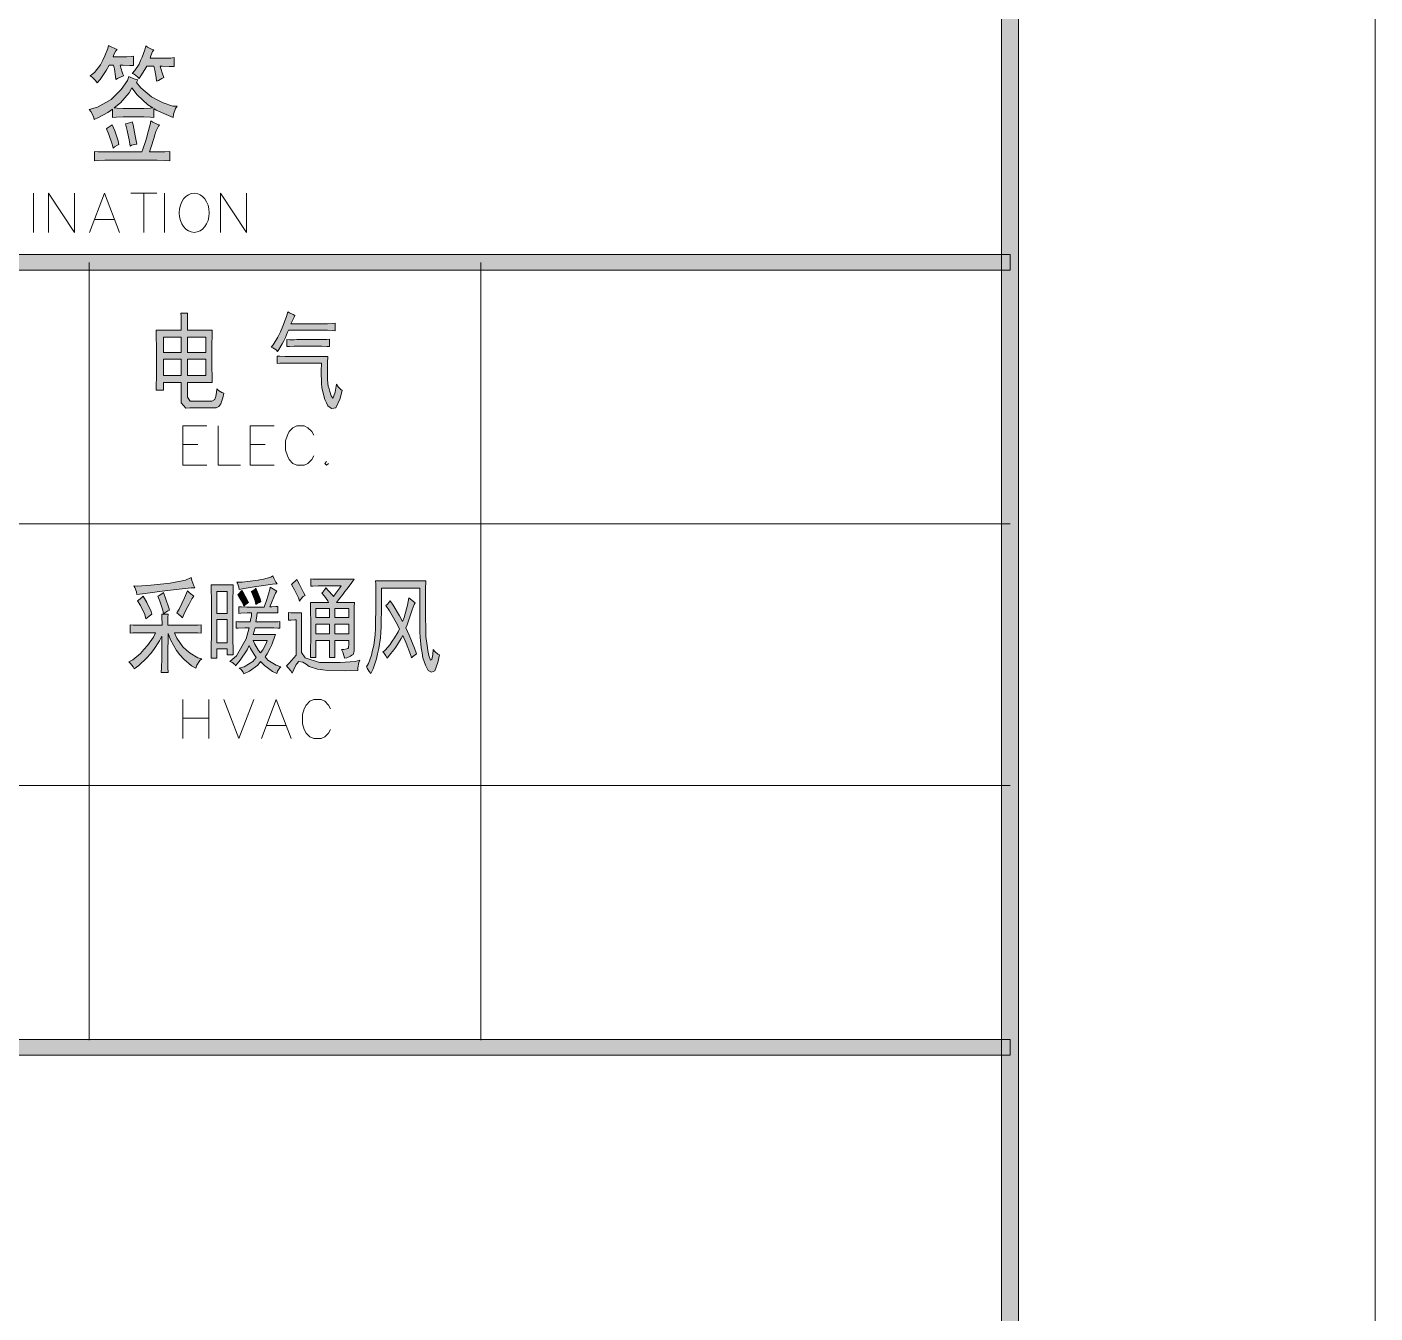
# Model space of a CAD drawing. Header units: millimetres. Extents: x 568 to 57335, y 85 to 28579.
# Drawn here: x 57279.8 to 57335.2, y 28354 to 28406.9 of the extents above; entities that cross this region are included whole.
import ezdxf

# ---------------------------------------------------------------- set-up
doc = ezdxf.new("R2010")
doc.units = ezdxf.units.MM

msp = doc.modelspace()

# ---------------------------------------------------------------- hatches: boundary and pattern name
h = msp.add_hatch(color=0)
h.dxf.hatch_style = 2
h.paths.add_polyline_path([(57320.572, 27702.649), (57319.873, 27703.348), (57319.873, 28563.463), (57320.572, 28564.162)])
h = msp.add_hatch(color=0)
h.dxf.hatch_style = 2
h.paths.add_polyline_path([(57284.203, 28405.298), (57284.051, 28405.305), (57283.778, 28405.32), (57283.656, 28405.32), (57283.686, 28405.207), (57283.755, 28404.986), (57283.793, 28404.872), (57283.702, 28404.842), (57283.55, 28404.773), (57283.489, 28404.728), (57283.474, 28404.849), (57283.421, 28405.146), (57283.383, 28405.32), (57283.215, 28405.32), (57283.086, 28405.093), (57282.836, 28404.728), (57282.714, 28404.591), (57282.653, 28404.682), (57282.509, 28404.819), (57282.425, 28404.872), (57282.6, 28405.017), (57282.858, 28405.336), (57282.949, 28405.518), (57283.033, 28405.7), (57283.155, 28406.004), (57283.185, 28406.126), (57283.261, 28406.088), (57283.436, 28406.004), (57283.535, 28405.966), (57283.481, 28405.905), (57283.398, 28405.754), (57283.367, 28405.662), (57283.838, 28405.662), (57283.93, 28405.662), (57284.112, 28405.67), (57284.203, 28405.685)])
h = msp.add_hatch(color=0)
h.dxf.hatch_style = 2
h.paths.add_polyline_path([(57285.449, 28404.811), (57285.373, 28404.773), (57285.229, 28404.69), (57285.16, 28404.652), (57285.145, 28404.804), (57285.084, 28405.115), (57285.039, 28405.275), (57284.75, 28405.275), (57284.667, 28405.138), (57284.515, 28404.88), (57284.446, 28404.773), (57284.378, 28404.842), (57284.233, 28404.941), (57284.157, 28404.971), (57284.264, 28405.093), (57284.439, 28405.358), (57284.499, 28405.503), (57284.568, 28405.64), (57284.674, 28405.943), (57284.72, 28406.111), (57284.788, 28406.057), (57284.948, 28405.974), (57285.039, 28405.943), (57284.993, 28405.875), (57284.917, 28405.7), (57284.887, 28405.602), (57285.449, 28405.602), (57285.525, 28405.602), (57285.738, 28405.609), (57285.875, 28405.624), (57285.875, 28405.26), (57285.669, 28405.267), (57285.381, 28405.275), (57285.297, 28405.275), (57285.328, 28405.184), (57285.403, 28404.956)])
h = msp.add_hatch(color=0)
h.paths.add_polyline_path([(57285.844, 28403.17), (57285.548, 28403.284), (57285.145, 28403.467), (57285.039, 28403.535), (57285.039, 28403.17), (57284.902, 28403.178), (57284.636, 28403.193), (57284.507, 28403.193), (57283.914, 28403.193), (57283.778, 28403.193), (57283.497, 28403.178), (57283.352, 28403.17), (57283.352, 28403.512), (57283.147, 28403.376), (57282.767, 28403.163), (57282.592, 28403.087), (57282.562, 28403.208), (57282.456, 28403.414), (57282.38, 28403.497), (57282.729, 28403.596), (57283.284, 28403.907), (57283.497, 28404.112), (57283.702, 28404.318), (57283.968, 28404.69), (57284.021, 28404.849), (57284.097, 28404.811), (57284.279, 28404.743), (57284.385, 28404.713), (57284.325, 28404.606), (57284.515, 28404.378), (57284.948, 28404.014), (57285.183, 28403.892), (57285.426, 28403.763), (57285.829, 28403.634), (57285.996, 28403.634), (57285.928, 28403.535), (57285.852, 28403.3)])
h.paths.add_polyline_path([(57283.413, 28403.558), (57283.535, 28403.543), (57283.785, 28403.535), (57283.914, 28403.535), (57284.507, 28403.535), (57284.636, 28403.535), (57284.887, 28403.543), (57285.008, 28403.558), (57284.796, 28403.679), (57284.363, 28404.09), (57284.142, 28404.386), (57284.036, 28404.181), (57283.671, 28403.771)])
h = msp.add_hatch(color=0)
h.dxf.hatch_style = 2
h.paths.add_polyline_path([(57283.155, 28401.408), (57283.025, 28401.408), (57282.752, 28401.393), (57282.608, 28401.385), (57282.608, 28401.772), (57282.76, 28401.757), (57283.025, 28401.75), (57283.139, 28401.75), (57284.553, 28401.75), (57284.598, 28401.871), (57284.697, 28402.175), (57284.75, 28402.357), (57284.803, 28402.54), (57284.887, 28402.874), (57284.917, 28403.026), (57285.001, 28402.973), (57285.183, 28402.897), (57285.282, 28402.866), (57285.229, 28402.806), (57285.13, 28402.593), (57285.084, 28402.449), (57285.039, 28402.304), (57284.932, 28401.955), (57284.872, 28401.75), (57285.077, 28401.75), (57285.495, 28401.757), (57285.707, 28401.772), (57285.707, 28401.385), (57285.495, 28401.393), (57285.176, 28401.408), (57285.069, 28401.408)])
h = msp.add_hatch(color=0)
h.dxf.hatch_style = 2
h.paths.add_polyline_path([(57283.337, 28402.866), (57283.436, 28402.623), (57283.572, 28402.213), (57283.61, 28402.054), (57283.55, 28402.031), (57283.428, 28401.962), (57283.367, 28401.909), (57283.337, 28402.076), (57283.2, 28402.471), (57283.094, 28402.699), (57283.132, 28402.73), (57283.253, 28402.813)])
h = msp.add_hatch(color=0)
h.dxf.hatch_style = 2
h.paths.add_polyline_path([(57284.066, 28401.993), (57284.044, 28402.175), (57283.952, 28402.631), (57283.884, 28402.904), (57283.945, 28402.912), (57284.082, 28402.958), (57284.157, 28402.988), (57284.188, 28402.866), (57284.279, 28402.411), (57284.34, 28402.076), (57284.264, 28402.061), (57284.127, 28402.023)])
h = msp.add_hatch(color=0)
h.dxf.hatch_style = 2
h.paths.add_polyline_path([(57244.954, 28396.895), (57244.954, 28397.541), (57320.223, 28397.541), (57320.223, 28396.895)])
h = msp.add_hatch(color=0)
h.paths.add_polyline_path([(57287.926, 28391.842), (57287.88, 28391.645), (57287.797, 28391.394), (57287.759, 28391.341), (57287.721, 28391.288), (57287.599, 28391.235), (57287.508, 28391.235), (57286.52, 28391.235), (57286.353, 28391.219), (57286.171, 28391.447), (57286.163, 28391.691), (57286.163, 28392.276), (57285.434, 28392.276), (57285.434, 28391.956), (57285.138, 28391.956), (57285.145, 28392.04), (57285.153, 28392.625), (57285.153, 28393.126), (57285.153, 28393.62), (57285.145, 28394.274), (57285.138, 28394.426), (57286.163, 28394.426), (57286.163, 28394.654), (57286.163, 28395.003), (57286.156, 28395.132), (57286.429, 28395.132), (57286.429, 28395.026), (57286.422, 28394.669), (57286.422, 28394.426), (57287.447, 28394.426), (57287.44, 28394.296), (57287.432, 28393.772), (57287.432, 28393.377), (57287.432, 28392.99), (57287.44, 28392.443), (57287.447, 28392.276), (57286.422, 28392.276), (57286.422, 28391.82), (57286.422, 28391.668), (57286.543, 28391.516), (57286.657, 28391.516), (57287.333, 28391.516), (57287.432, 28391.516), (57287.554, 28391.577), (57287.569, 28391.637), (57287.592, 28391.698), (57287.622, 28391.88), (57287.637, 28392.01), (57287.698, 28391.949), (57287.842, 28391.865)])
h.paths.add_polyline_path([(57287.181, 28392.564), (57287.181, 28393.24), (57286.422, 28393.24), (57286.422, 28392.564)])
h.paths.add_polyline_path([(57286.163, 28392.564), (57286.163, 28393.24), (57285.434, 28393.24), (57285.434, 28392.564)])
h.paths.add_polyline_path([(57287.181, 28393.514), (57287.181, 28394.137), (57286.422, 28394.137), (57286.422, 28393.514)])
h.paths.add_polyline_path([(57286.163, 28393.514), (57286.163, 28394.137), (57285.434, 28394.137), (57285.434, 28393.514)])
h = msp.add_hatch(color=0)
h.dxf.hatch_style = 2
h.paths.add_polyline_path([(57290.843, 28395.033), (57290.805, 28394.957), (57290.722, 28394.79), (57290.676, 28394.692), (57292.067, 28394.692), (57292.18, 28394.692), (57292.401, 28394.699), (57292.5, 28394.714), (57292.5, 28394.403), (57292.401, 28394.418), (57292.18, 28394.426), (57292.067, 28394.426), (57290.577, 28394.426), (57290.539, 28394.342), (57290.448, 28394.122), (57290.38, 28393.993), (57290.311, 28393.863), (57290.182, 28393.636), (57290.122, 28393.544), (57290.068, 28393.613), (57289.939, 28393.704), (57289.863, 28393.734), (57289.947, 28393.825), (57290.137, 28394.137), (57290.243, 28394.365), (57290.349, 28394.585), (57290.501, 28394.995), (57290.547, 28395.185), (57290.615, 28395.14), (57290.767, 28395.064)])
h = msp.add_hatch(color=0)
h.dxf.hatch_style = 2
h.paths.add_polyline_path([(57291.854, 28394.038), (57291.953, 28394.038), (57292.158, 28394.046), (57292.256, 28394.053), (57292.256, 28393.749), (57292.158, 28393.757), (57291.953, 28393.765), (57291.854, 28393.765), (57290.919, 28393.765), (57290.813, 28393.765), (57290.615, 28393.757), (57290.509, 28393.749), (57290.509, 28394.038), (57290.615, 28394.023), (57290.813, 28394.023), (57290.919, 28394.038)])
h = msp.add_hatch(color=0)
h.dxf.hatch_style = 2
h.paths.add_polyline_path([(57292.788, 28391.956), (57292.705, 28391.615), (57292.522, 28391.242), (57292.439, 28391.219), (57292.348, 28391.204), (57292.196, 28391.318), (57292.135, 28391.447), (57292.067, 28391.584), (57291.983, 28391.896), (57291.953, 28392.07), (57291.93, 28392.238), (57291.915, 28392.747), (57291.93, 28393.073), (57290.539, 28393.073), (57290.433, 28393.073), (57290.22, 28393.066), (57290.106, 28393.058), (57290.106, 28393.362), (57290.22, 28393.354), (57290.433, 28393.339), (57290.539, 28393.339), (57292.196, 28393.339), (57292.18, 28393.081), (57292.173, 28392.678), (57292.18, 28392.534), (57292.18, 28392.39), (57292.211, 28392.131), (57292.241, 28392.017), (57292.272, 28391.903), (57292.332, 28391.729), (57292.37, 28391.668), (57292.401, 28391.615), (57292.492, 28391.88), (57292.553, 28392.207), (57292.621, 28392.101), (57292.743, 28391.972)])
h = msp.add_hatch(color=0)
h.dxf.hatch_style = 2
h.paths.add_polyline_path([(57286.733, 28383.835), (57286.581, 28383.835), (57286.08, 28383.789), (57285.73, 28383.744), (57285.381, 28383.698), (57284.682, 28383.607), (57284.34, 28383.569), (57284.325, 28383.675), (57284.264, 28383.85), (57284.226, 28383.918), (57284.37, 28383.911), (57284.917, 28383.949), (57285.32, 28383.987), (57285.715, 28384.032), (57286.346, 28384.161), (57286.574, 28384.26), (57286.604, 28384.139), (57286.687, 28383.926)])
h = msp.add_hatch(color=0)
h.paths.add_polyline_path([(57288.306, 28383.956), (57288.298, 28383.759), (57288.291, 28383.379), (57288.291, 28383.197), (57288.291, 28381.928), (57288.291, 28381.715), (57288.298, 28381.297), (57288.306, 28381.084), (57288.063, 28381.084), (57288.063, 28381.335), (57287.637, 28381.335), (57287.637, 28380.948), (57287.394, 28380.948), (57287.394, 28381.153), (57287.402, 28381.563), (57287.409, 28381.776), (57287.409, 28383.197), (57287.409, 28383.379), (57287.402, 28383.759), (57287.394, 28383.956)])
h.paths.add_polyline_path([(57288.063, 28381.586), (57288.063, 28382.536), (57287.637, 28382.536), (57287.637, 28381.586)])
h.paths.add_polyline_path([(57288.063, 28382.786), (57288.063, 28383.683), (57287.637, 28383.683), (57287.637, 28382.786)])
h = msp.add_hatch(color=0)
h.dxf.hatch_style = 2
h.paths.add_polyline_path([(57288.458, 28384.07), (57288.67, 28384.078), (57289.111, 28384.123), (57289.324, 28384.161), (57289.544, 28384.199), (57289.848, 28384.283), (57289.939, 28384.329), (57289.97, 28384.23), (57290.053, 28384.07), (57290.106, 28384.002), (57289.924, 28383.987), (57289.552, 28383.941), (57289.354, 28383.911), (57289.164, 28383.88), (57288.762, 28383.812), (57288.556, 28383.766), (57288.541, 28383.873), (57288.488, 28384.025)])
h = msp.add_hatch(color=0)
h.dxf.hatch_style = 2
h.paths.add_polyline_path([(57290.919, 28384.177), (57291.026, 28383.971), (57291.193, 28383.652), (57291.261, 28383.531), (57291.185, 28383.478), (57291.071, 28383.364), (57291.033, 28383.295), (57290.988, 28383.424), (57290.821, 28383.759), (57290.699, 28383.971), (57290.752, 28384.025), (57290.859, 28384.123)])
h = msp.add_hatch(color=0)
h.paths.add_polyline_path([(57293.275, 28384.192), (57293.183, 28384.055), (57292.993, 28383.804), (57292.895, 28383.683), (57292.803, 28383.569), (57292.629, 28383.348), (57292.553, 28383.242), (57293.282, 28383.242), (57293.275, 28383.06), (57293.275, 28382.695), (57293.275, 28382.52), (57293.275, 28381.35), (57293.275, 28381.244), (57293.237, 28381.1), (57293.183, 28381.069), (57293.13, 28381.031), (57292.978, 28380.97), (57292.879, 28380.948), (57292.864, 28381.024), (57292.803, 28381.198), (57292.75, 28381.305), (57292.849, 28381.312), (57292.971, 28381.335), (57293.009, 28381.35), (57293.039, 28381.373), (57293.062, 28381.533), (57293.054, 28381.677), (57292.484, 28381.677), (57292.484, 28380.978), (57292.256, 28380.978), (57292.256, 28381.677), (57291.702, 28381.677), (57291.702, 28380.978), (57291.474, 28380.978), (57291.482, 28381.259), (57291.489, 28381.814), (57291.489, 28382.095), (57291.489, 28382.376), (57291.482, 28382.946), (57291.474, 28383.242), (57292.218, 28383.242), (57292.188, 28383.31), (57292.051, 28383.5), (57291.945, 28383.614), (57291.983, 28383.668), (57292.067, 28383.774), (57292.104, 28383.835), (57292.218, 28383.721), (57292.378, 28383.538), (57292.424, 28383.478), (57292.522, 28383.622), (57292.682, 28383.842), (57292.743, 28383.918), (57291.93, 28383.918), (57291.801, 28383.918), (57291.58, 28383.911), (57291.489, 28383.903), (57291.489, 28384.207), (57291.58, 28384.199), (57291.793, 28384.192), (57291.907, 28384.192)])
h.paths.add_polyline_path([(57293.054, 28381.943), (57293.054, 28382.353), (57292.484, 28382.353), (57292.484, 28381.943)])
h.paths.add_polyline_path([(57292.256, 28381.943), (57292.256, 28382.353), (57291.702, 28382.353), (57291.702, 28381.943)])
h.paths.add_polyline_path([(57293.054, 28382.619), (57293.054, 28382.991), (57292.484, 28382.991), (57292.484, 28382.619)])
h.paths.add_polyline_path([(57292.256, 28382.619), (57292.256, 28382.991), (57291.702, 28382.991), (57291.702, 28382.619)])
h = msp.add_hatch(color=0)
h.dxf.hatch_style = 2
h.paths.add_polyline_path([(57296.222, 28384.123), (57296.207, 28383.782), (57296.2, 28383.174), (57296.207, 28382.9), (57296.207, 28382.627), (57296.215, 28382.178), (57296.215, 28382.011), (57296.222, 28381.844), (57296.268, 28381.464), (57296.306, 28381.259), (57296.344, 28381.054), (57296.412, 28380.864), (57296.435, 28380.879), (57296.465, 28380.894), (57296.511, 28381.107), (57296.526, 28381.305), (57296.587, 28381.229), (57296.709, 28381.115), (57296.777, 28381.084), (57296.716, 28380.773), (57296.587, 28380.431), (57296.519, 28380.401), (57296.458, 28380.37), (57296.321, 28380.446), (57296.26, 28380.553), (57296.2, 28380.659), (57296.101, 28380.963), (57296.063, 28381.168), (57296.032, 28381.373), (57295.987, 28381.806), (57295.979, 28382.034), (57295.979, 28382.27), (57295.972, 28383.159), (57295.972, 28383.82), (57294.399, 28383.82), (57294.399, 28383.136), (57294.384, 28382.232), (57294.369, 28382.011), (57294.353, 28381.791), (57294.285, 28381.35), (57294.239, 28381.13), (57294.194, 28380.917), (57294.049, 28380.507), (57293.958, 28380.325), (57293.898, 28380.408), (57293.814, 28380.545), (57293.776, 28380.591), (57293.86, 28380.735), (57293.989, 28381.077), (57294.034, 28381.274), (57294.08, 28381.472), (57294.133, 28381.92), (57294.148, 28382.171), (57294.156, 28382.422), (57294.171, 28382.969), (57294.171, 28383.265), (57294.171, 28383.554), (57294.163, 28383.987), (57294.156, 28384.123)])
h = msp.add_hatch(color=0)
h.dxf.hatch_style = 2
h.paths.add_polyline_path([(57284.606, 28383.5), (57284.75, 28383.242), (57284.932, 28382.87), (57284.963, 28382.756), (57284.91, 28382.718), (57284.788, 28382.627), (57284.72, 28382.566), (57284.674, 28382.741), (57284.499, 28383.113), (57284.378, 28383.31), (57284.431, 28383.348), (57284.545, 28383.44)])
h = msp.add_hatch(color=0)
h.dxf.hatch_style = 2
h.paths.add_polyline_path([(57285.434, 28383.652), (57285.54, 28383.379), (57285.662, 28383.014), (57285.685, 28382.923), (57285.616, 28382.893), (57285.495, 28382.817), (57285.441, 28382.771), (57285.411, 28382.923), (57285.29, 28383.288), (57285.206, 28383.5), (57285.259, 28383.523), (57285.373, 28383.599)])
h = msp.add_hatch(color=0)
h.dxf.hatch_style = 2
h.paths.add_polyline_path([(57286.687, 28383.5), (57286.611, 28383.386), (57286.498, 28383.174), (57286.444, 28383.075), (57286.391, 28382.976), (57286.277, 28382.741), (57286.216, 28382.604), (57286.171, 28382.657), (57286.057, 28382.756), (57285.989, 28382.809), (57286.08, 28382.969), (57286.308, 28383.424), (57286.429, 28383.721), (57286.498, 28383.652), (57286.627, 28383.538)])
h = msp.add_hatch(color=0)
h.paths.add_polyline_path([(57288.549, 28380.545), (57288.754, 28380.598), (57289.111, 28380.819), (57289.255, 28380.978), (57289.164, 28381.107), (57289.02, 28381.35), (57288.967, 28381.472), (57288.883, 28381.297), (57288.594, 28380.872), (57288.397, 28380.629), (57288.367, 28380.689), (57288.253, 28380.781), (57288.169, 28380.811), (57288.442, 28381.046), (57288.838, 28381.738), (57288.967, 28382.194), (57288.777, 28382.194), (57288.503, 28382.186), (57288.42, 28382.178), (57288.42, 28382.452), (57288.496, 28382.444), (57288.784, 28382.437), (57289.005, 28382.437), (57289.02, 28382.505), (57289.05, 28382.687), (57289.05, 28382.809), (57288.883, 28382.809), (57288.625, 28382.794), (57288.534, 28382.786), (57288.534, 28383.06), (57288.648, 28383.052), (57288.868, 28383.045), (57288.974, 28383.045), (57289.575, 28383.045), (57289.688, 28383.364), (57289.81, 28383.774), (57289.825, 28383.873), (57289.886, 28383.827), (57290.023, 28383.744), (57290.091, 28383.698), (57290.038, 28383.614), (57289.901, 28383.295), (57289.81, 28383.06), (57289.894, 28383.06), (57290.061, 28383.067), (57290.144, 28383.075), (57290.144, 28382.809), (57289.293, 28382.809), (57289.278, 28382.687), (57289.255, 28382.505), (57289.24, 28382.437), (57289.863, 28382.437), (57289.962, 28382.437), (57290.137, 28382.444), (57290.22, 28382.452), (57290.22, 28382.178), (57290.144, 28382.186), (57289.97, 28382.194), (57289.878, 28382.194), (57289.202, 28382.194), (57289.126, 28381.928), (57290.038, 28381.928), (57290.008, 28381.806), (57289.924, 28381.578), (57289.878, 28381.472), (57289.825, 28381.358), (57289.696, 28381.122), (57289.613, 28381.001), (57289.734, 28380.872), (57290.068, 28380.667), (57290.266, 28380.591), (57290.22, 28380.553), (57290.129, 28380.416), (57290.091, 28380.325), (57289.924, 28380.401), (57289.597, 28380.644), (57289.43, 28380.811), (57289.316, 28380.667), (57288.974, 28380.416), (57288.746, 28380.309), (57288.716, 28380.37), (57288.617, 28380.492)])
h.paths.add_polyline_path([(57289.43, 28381.168), (57289.521, 28381.297), (57289.658, 28381.548), (57289.696, 28381.677), (57289.126, 28381.677), (57289.195, 28381.525), (57289.347, 28381.267)])
h = msp.add_hatch(color=0)
h.dxf.hatch_style = 2
h.paths.add_polyline_path([(57288.663, 28383.736), (57288.731, 28383.622), (57288.868, 28383.379), (57288.936, 28383.242), (57288.891, 28383.212), (57288.792, 28383.136), (57288.746, 28383.09), (57288.686, 28383.235), (57288.556, 28383.462), (57288.496, 28383.546), (57288.549, 28383.607), (57288.632, 28383.698)])
h = msp.add_hatch(color=0)
h.dxf.hatch_style = 2
h.paths.add_polyline_path([(57289.24, 28383.159), (57289.202, 28383.31), (57289.096, 28383.576), (57289.043, 28383.683), (57289.088, 28383.706), (57289.187, 28383.774), (57289.233, 28383.82), (57289.301, 28383.668), (57289.407, 28383.394), (57289.445, 28383.28), (57289.392, 28383.242), (57289.293, 28383.189)])
h = msp.add_hatch(color=0)
h.dxf.hatch_style = 2
h.paths.add_polyline_path([(57295.782, 28383.227), (57295.744, 28383.159), (57295.653, 28382.931), (57295.599, 28382.771), (57295.554, 28382.612), (57295.447, 28382.323), (57295.402, 28382.194), (57295.539, 28381.89), (57295.759, 28381.358), (57295.842, 28381.13), (57295.782, 28381.092), (57295.675, 28381.008), (57295.63, 28380.963), (57295.584, 28381.107), (57295.409, 28381.563), (57295.273, 28381.875), (57295.204, 28381.753), (57295.06, 28381.51), (57294.984, 28381.404), (57294.908, 28381.297), (57294.726, 28381.069), (57294.627, 28380.948), (57294.574, 28381.039), (57294.49, 28381.168), (57294.452, 28381.198), (57294.551, 28381.282), (57294.748, 28381.51), (57294.84, 28381.647), (57294.938, 28381.791), (57295.083, 28382.034), (57295.136, 28382.148), (57295.007, 28382.414), (57294.726, 28382.9), (57294.574, 28383.113), (57294.634, 28383.159), (57294.726, 28383.265), (57294.756, 28383.31), (57294.878, 28383.121), (57295.136, 28382.687), (57295.257, 28382.452), (57295.333, 28382.627), (57295.463, 28383.121), (57295.523, 28383.432)])
h = msp.add_hatch(color=0)
h.dxf.hatch_style = 2
h.paths.add_polyline_path([(57291.117, 28382.809), (57291.109, 28382.634), (57291.109, 28382.33), (57291.109, 28382.194), (57291.109, 28381.183), (57291.261, 28380.97), (57291.846, 28380.765), (57292.272, 28380.765), (57292.697, 28380.765), (57293.313, 28380.811), (57293.51, 28380.864), (57293.472, 28380.765), (57293.426, 28380.553), (57293.426, 28380.439), (57292.917, 28380.431), (57292.196, 28380.446), (57291.983, 28380.477), (57291.77, 28380.499), (57291.428, 28380.613), (57291.299, 28380.705), (57291.162, 28380.788), (57290.988, 28380.819), (57290.942, 28380.75), (57290.896, 28380.689), (57290.79, 28380.484), (57290.729, 28380.34), (57290.669, 28380.423), (57290.555, 28380.568), (57290.501, 28380.629), (57290.6, 28380.743), (57290.798, 28380.963), (57290.889, 28381.069), (57290.889, 28382.52), (57290.843, 28382.52), (57290.684, 28382.513), (57290.577, 28382.505), (57290.577, 28382.824), (57290.676, 28382.817), (57290.95, 28382.809)])
h = msp.add_hatch(color=0)
h.dxf.hatch_style = 2
h.paths.add_polyline_path([(57285.381, 28382.3), (57285.381, 28382.376), (57285.373, 28382.604), (57285.366, 28382.756), (57285.631, 28382.756), (57285.624, 28382.619), (57285.624, 28382.391), (57285.624, 28382.3), (57286.536, 28382.3), (57286.627, 28382.3), (57286.855, 28382.308), (57286.991, 28382.315), (57286.991, 28381.981), (57286.855, 28381.989), (57286.634, 28381.996), (57286.543, 28381.996), (57285.89, 28381.996), (57285.989, 28381.768), (57286.239, 28381.411), (57286.384, 28381.282), (57286.536, 28381.16), (57286.847, 28380.97), (57287.014, 28380.917), (57286.931, 28380.849), (57286.809, 28380.659), (57286.771, 28380.545), (57286.596, 28380.636), (57286.27, 28380.902), (57286.118, 28381.084), (57285.973, 28381.259), (57285.73, 28381.7), (57285.631, 28381.958), (57285.624, 28381.046), (57285.624, 28380.902), (57285.624, 28380.56), (57285.631, 28380.355), (57285.343, 28380.355), (57285.358, 28380.568), (57285.366, 28380.917), (57285.366, 28381.046), (57285.366, 28381.859), (57285.274, 28381.662), (57285.039, 28381.305), (57284.902, 28381.13), (57284.758, 28380.963), (57284.431, 28380.651), (57284.241, 28380.507), (57284.195, 28380.591), (57284.082, 28380.735), (57284.013, 28380.796), (57284.18, 28380.887), (57284.492, 28381.145), (57284.636, 28381.305), (57284.788, 28381.464), (57285.024, 28381.806), (57285.115, 28381.996), (57284.705, 28381.996), (57284.18, 28381.989), (57284.066, 28381.981), (57284.066, 28382.315), (57284.195, 28382.308), (57284.856, 28382.3)])
h = msp.add_hatch(color=0)
h.dxf.hatch_style = 2
h.paths.add_polyline_path([(57245.175, 28364.636), (57245.175, 28365.282), (57320.223, 28365.282), (57320.223, 28364.636)])

# ---------------------------------------------------------------- linework, layer by layer
at = {"color": 0, "lineweight": 0}
for points in [[(56073.988, 27688.001), (56073.988, 28578.81), (57335.22, 28578.81), (57335.22, 27688.001)], [(57320.572, 27702.649), (57319.873, 27703.348), (57319.873, 28563.463), (57320.572, 28564.162)], [(57284.203, 28405.298), (57284.051, 28405.305), (57283.778, 28405.32), (57283.656, 28405.32), (57283.686, 28405.207), (57283.755, 28404.986), (57283.793, 28404.872), (57283.702, 28404.842), (57283.55, 28404.773), (57283.489, 28404.728), (57283.474, 28404.849), (57283.421, 28405.146), (57283.383, 28405.32), (57283.215, 28405.32), (57283.086, 28405.093), (57282.836, 28404.728), (57282.714, 28404.591), (57282.653, 28404.682), (57282.509, 28404.819), (57282.425, 28404.872), (57282.6, 28405.017), (57282.858, 28405.336), (57282.949, 28405.518), (57283.033, 28405.7), (57283.155, 28406.004), (57283.185, 28406.126), (57283.261, 28406.088), (57283.436, 28406.004), (57283.535, 28405.966), (57283.481, 28405.905), (57283.398, 28405.754), (57283.367, 28405.662), (57283.838, 28405.662), (57283.93, 28405.662), (57284.112, 28405.67), (57284.203, 28405.685)], [(57285.449, 28404.811), (57285.373, 28404.773), (57285.229, 28404.69), (57285.16, 28404.652), (57285.145, 28404.804), (57285.084, 28405.115), (57285.039, 28405.275), (57284.75, 28405.275), (57284.667, 28405.138), (57284.515, 28404.88), (57284.446, 28404.773), (57284.378, 28404.842), (57284.233, 28404.941), (57284.157, 28404.971), (57284.264, 28405.093), (57284.439, 28405.358), (57284.499, 28405.503), (57284.568, 28405.64), (57284.674, 28405.943), (57284.72, 28406.111), (57284.788, 28406.057), (57284.948, 28405.974), (57285.039, 28405.943), (57284.993, 28405.875), (57284.917, 28405.7), (57284.887, 28405.602), (57285.449, 28405.602), (57285.525, 28405.602), (57285.738, 28405.609), (57285.875, 28405.624), (57285.875, 28405.26), (57285.669, 28405.267), (57285.381, 28405.275), (57285.297, 28405.275), (57285.328, 28405.184), (57285.403, 28404.956)], [(57285.844, 28403.17), (57285.548, 28403.284), (57285.145, 28403.467), (57285.039, 28403.535), (57285.039, 28403.17), (57284.902, 28403.178), (57284.636, 28403.193), (57284.507, 28403.193), (57283.914, 28403.193), (57283.778, 28403.193), (57283.497, 28403.178), (57283.352, 28403.17), (57283.352, 28403.512), (57283.147, 28403.376), (57282.767, 28403.163), (57282.592, 28403.087), (57282.562, 28403.208), (57282.456, 28403.414), (57282.38, 28403.497), (57282.729, 28403.596), (57283.284, 28403.907), (57283.497, 28404.112), (57283.702, 28404.318), (57283.968, 28404.69), (57284.021, 28404.849), (57284.097, 28404.811), (57284.279, 28404.743), (57284.385, 28404.713), (57284.325, 28404.606), (57284.515, 28404.378), (57284.948, 28404.014), (57285.183, 28403.892), (57285.426, 28403.763), (57285.829, 28403.634), (57285.996, 28403.634), (57285.928, 28403.535), (57285.852, 28403.3)], [(57283.413, 28403.558), (57283.535, 28403.543), (57283.785, 28403.535), (57283.914, 28403.535), (57284.507, 28403.535), (57284.636, 28403.535), (57284.887, 28403.543), (57285.008, 28403.558), (57284.796, 28403.679), (57284.363, 28404.09), (57284.142, 28404.386), (57284.036, 28404.181), (57283.671, 28403.771)], [(57283.155, 28401.408), (57283.025, 28401.408), (57282.752, 28401.393), (57282.608, 28401.385), (57282.608, 28401.772), (57282.76, 28401.757), (57283.025, 28401.75), (57283.139, 28401.75), (57284.553, 28401.75), (57284.598, 28401.871), (57284.697, 28402.175), (57284.75, 28402.357), (57284.803, 28402.54), (57284.887, 28402.874), (57284.917, 28403.026), (57285.001, 28402.973), (57285.183, 28402.897), (57285.282, 28402.866), (57285.229, 28402.806), (57285.13, 28402.593), (57285.084, 28402.449), (57285.039, 28402.304), (57284.932, 28401.955), (57284.872, 28401.75), (57285.077, 28401.75), (57285.495, 28401.757), (57285.707, 28401.772), (57285.707, 28401.385), (57285.495, 28401.393), (57285.176, 28401.408), (57285.069, 28401.408)], [(57283.337, 28402.866), (57283.436, 28402.623), (57283.572, 28402.213), (57283.61, 28402.054), (57283.55, 28402.031), (57283.428, 28401.962), (57283.367, 28401.909), (57283.337, 28402.076), (57283.2, 28402.471), (57283.094, 28402.699), (57283.132, 28402.73), (57283.253, 28402.813)], [(57284.066, 28401.993), (57284.044, 28402.175), (57283.952, 28402.631), (57283.884, 28402.904), (57283.945, 28402.912), (57284.082, 28402.958), (57284.157, 28402.988), (57284.188, 28402.866), (57284.279, 28402.411), (57284.34, 28402.076), (57284.264, 28402.061), (57284.127, 28402.023)], [(57244.954, 28396.895), (57244.954, 28397.541), (57320.223, 28397.541), (57320.223, 28396.895)], [(57287.926, 28391.842), (57287.88, 28391.645), (57287.797, 28391.394), (57287.759, 28391.341), (57287.721, 28391.288), (57287.599, 28391.235), (57287.508, 28391.235), (57286.52, 28391.235), (57286.353, 28391.219), (57286.171, 28391.447), (57286.163, 28391.691), (57286.163, 28392.276), (57285.434, 28392.276), (57285.434, 28391.956), (57285.138, 28391.956), (57285.145, 28392.04), (57285.153, 28392.625), (57285.153, 28393.126), (57285.153, 28393.62), (57285.145, 28394.274), (57285.138, 28394.426), (57286.163, 28394.426), (57286.163, 28394.654), (57286.163, 28395.003), (57286.156, 28395.132), (57286.429, 28395.132), (57286.429, 28395.026), (57286.422, 28394.669), (57286.422, 28394.426), (57287.447, 28394.426), (57287.44, 28394.296), (57287.432, 28393.772), (57287.432, 28393.377), (57287.432, 28392.99), (57287.44, 28392.443), (57287.447, 28392.276), (57286.422, 28392.276), (57286.422, 28391.82), (57286.422, 28391.668), (57286.543, 28391.516), (57286.657, 28391.516), (57287.333, 28391.516), (57287.432, 28391.516), (57287.554, 28391.577), (57287.569, 28391.637), (57287.592, 28391.698), (57287.622, 28391.88), (57287.637, 28392.01), (57287.698, 28391.949), (57287.842, 28391.865)], [(57290.843, 28395.033), (57290.805, 28394.957), (57290.722, 28394.79), (57290.676, 28394.692), (57292.067, 28394.692), (57292.18, 28394.692), (57292.401, 28394.699), (57292.5, 28394.714), (57292.5, 28394.403), (57292.401, 28394.418), (57292.18, 28394.426), (57292.067, 28394.426), (57290.577, 28394.426), (57290.539, 28394.342), (57290.448, 28394.122), (57290.38, 28393.993), (57290.311, 28393.863), (57290.182, 28393.636), (57290.122, 28393.544), (57290.068, 28393.613), (57289.939, 28393.704), (57289.863, 28393.734), (57289.947, 28393.825), (57290.137, 28394.137), (57290.243, 28394.365), (57290.349, 28394.585), (57290.501, 28394.995), (57290.547, 28395.185), (57290.615, 28395.14), (57290.767, 28395.064)], [(57286.163, 28393.514), (57286.163, 28394.137), (57285.434, 28394.137), (57285.434, 28393.514)], [(57287.181, 28393.514), (57287.181, 28394.137), (57286.422, 28394.137), (57286.422, 28393.514)], [(57291.854, 28394.038), (57291.953, 28394.038), (57292.158, 28394.046), (57292.256, 28394.053), (57292.256, 28393.749), (57292.158, 28393.757), (57291.953, 28393.765), (57291.854, 28393.765), (57290.919, 28393.765), (57290.813, 28393.765), (57290.615, 28393.757), (57290.509, 28393.749), (57290.509, 28394.038), (57290.615, 28394.023), (57290.813, 28394.023), (57290.919, 28394.038)], [(57292.788, 28391.956), (57292.705, 28391.615), (57292.522, 28391.242), (57292.439, 28391.219), (57292.348, 28391.204), (57292.196, 28391.318), (57292.135, 28391.447), (57292.067, 28391.584), (57291.983, 28391.896), (57291.953, 28392.07), (57291.93, 28392.238), (57291.915, 28392.747), (57291.93, 28393.073), (57290.539, 28393.073), (57290.433, 28393.073), (57290.22, 28393.066), (57290.106, 28393.058), (57290.106, 28393.362), (57290.22, 28393.354), (57290.433, 28393.339), (57290.539, 28393.339), (57292.196, 28393.339), (57292.18, 28393.081), (57292.173, 28392.678), (57292.18, 28392.534), (57292.18, 28392.39), (57292.211, 28392.131), (57292.241, 28392.017), (57292.272, 28391.903), (57292.332, 28391.729), (57292.37, 28391.668), (57292.401, 28391.615), (57292.492, 28391.88), (57292.553, 28392.207), (57292.621, 28392.101), (57292.743, 28391.972)], [(57286.163, 28392.564), (57286.163, 28393.24), (57285.434, 28393.24), (57285.434, 28392.564)], [(57287.181, 28392.564), (57287.181, 28393.24), (57286.422, 28393.24), (57286.422, 28392.564)], [(57286.733, 28383.835), (57286.581, 28383.835), (57286.08, 28383.789), (57285.73, 28383.744), (57285.381, 28383.698), (57284.682, 28383.607), (57284.34, 28383.569), (57284.325, 28383.675), (57284.264, 28383.85), (57284.226, 28383.918), (57284.37, 28383.911), (57284.917, 28383.949), (57285.32, 28383.987), (57285.715, 28384.032), (57286.346, 28384.161), (57286.574, 28384.26), (57286.604, 28384.139), (57286.687, 28383.926)], [(57288.306, 28383.956), (57288.298, 28383.759), (57288.291, 28383.379), (57288.291, 28383.197), (57288.291, 28381.928), (57288.291, 28381.715), (57288.298, 28381.297), (57288.306, 28381.084), (57288.063, 28381.084), (57288.063, 28381.335), (57287.637, 28381.335), (57287.637, 28380.948), (57287.394, 28380.948), (57287.394, 28381.153), (57287.402, 28381.563), (57287.409, 28381.776), (57287.409, 28383.197), (57287.409, 28383.379), (57287.402, 28383.759), (57287.394, 28383.956)], [(57288.458, 28384.07), (57288.67, 28384.078), (57289.111, 28384.123), (57289.324, 28384.161), (57289.544, 28384.199), (57289.848, 28384.283), (57289.939, 28384.329), (57289.97, 28384.23), (57290.053, 28384.07), (57290.106, 28384.002), (57289.924, 28383.987), (57289.552, 28383.941), (57289.354, 28383.911), (57289.164, 28383.88), (57288.762, 28383.812), (57288.556, 28383.766), (57288.541, 28383.873), (57288.488, 28384.025)], [(57290.919, 28384.177), (57291.026, 28383.971), (57291.193, 28383.652), (57291.261, 28383.531), (57291.185, 28383.478), (57291.071, 28383.364), (57291.033, 28383.295), (57290.988, 28383.424), (57290.821, 28383.759), (57290.699, 28383.971), (57290.752, 28384.025), (57290.859, 28384.123)], [(57293.275, 28384.192), (57293.183, 28384.055), (57292.993, 28383.804), (57292.895, 28383.683), (57292.803, 28383.569), (57292.629, 28383.348), (57292.553, 28383.242), (57293.282, 28383.242), (57293.275, 28383.06), (57293.275, 28382.695), (57293.275, 28382.52), (57293.275, 28381.35), (57293.275, 28381.244), (57293.237, 28381.1), (57293.183, 28381.069), (57293.13, 28381.031), (57292.978, 28380.97), (57292.879, 28380.948), (57292.864, 28381.024), (57292.803, 28381.198), (57292.75, 28381.305), (57292.849, 28381.312), (57292.971, 28381.335), (57293.009, 28381.35), (57293.039, 28381.373), (57293.062, 28381.533), (57293.054, 28381.677), (57292.484, 28381.677), (57292.484, 28380.978), (57292.256, 28380.978), (57292.256, 28381.677), (57291.702, 28381.677), (57291.702, 28380.978), (57291.474, 28380.978), (57291.482, 28381.259), (57291.489, 28381.814), (57291.489, 28382.095), (57291.489, 28382.376), (57291.482, 28382.946), (57291.474, 28383.242), (57292.218, 28383.242), (57292.188, 28383.31), (57292.051, 28383.5), (57291.945, 28383.614), (57291.983, 28383.668), (57292.067, 28383.774), (57292.104, 28383.835), (57292.218, 28383.721), (57292.378, 28383.538), (57292.424, 28383.478), (57292.522, 28383.622), (57292.682, 28383.842), (57292.743, 28383.918), (57291.93, 28383.918), (57291.801, 28383.918), (57291.58, 28383.911), (57291.489, 28383.903), (57291.489, 28384.207), (57291.58, 28384.199), (57291.793, 28384.192), (57291.907, 28384.192)], [(57296.222, 28384.123), (57296.207, 28383.782), (57296.2, 28383.174), (57296.207, 28382.9), (57296.207, 28382.627), (57296.215, 28382.178), (57296.215, 28382.011), (57296.222, 28381.844), (57296.268, 28381.464), (57296.306, 28381.259), (57296.344, 28381.054), (57296.412, 28380.864), (57296.435, 28380.879), (57296.465, 28380.894), (57296.511, 28381.107), (57296.526, 28381.305), (57296.587, 28381.229), (57296.709, 28381.115), (57296.777, 28381.084), (57296.716, 28380.773), (57296.587, 28380.431), (57296.519, 28380.401), (57296.458, 28380.37), (57296.321, 28380.446), (57296.26, 28380.553), (57296.2, 28380.659), (57296.101, 28380.963), (57296.063, 28381.168), (57296.032, 28381.373), (57295.987, 28381.806), (57295.979, 28382.034), (57295.979, 28382.27), (57295.972, 28383.159), (57295.972, 28383.82), (57294.399, 28383.82), (57294.399, 28383.136), (57294.384, 28382.232), (57294.369, 28382.011), (57294.353, 28381.791), (57294.285, 28381.35), (57294.239, 28381.13), (57294.194, 28380.917), (57294.049, 28380.507), (57293.958, 28380.325), (57293.898, 28380.408), (57293.814, 28380.545), (57293.776, 28380.591), (57293.86, 28380.735), (57293.989, 28381.077), (57294.034, 28381.274), (57294.08, 28381.472), (57294.133, 28381.92), (57294.148, 28382.171), (57294.156, 28382.422), (57294.171, 28382.969), (57294.171, 28383.265), (57294.171, 28383.554), (57294.163, 28383.987), (57294.156, 28384.123)], [(57284.606, 28383.5), (57284.75, 28383.242), (57284.932, 28382.87), (57284.963, 28382.756), (57284.91, 28382.718), (57284.788, 28382.627), (57284.72, 28382.566), (57284.674, 28382.741), (57284.499, 28383.113), (57284.378, 28383.31), (57284.431, 28383.348), (57284.545, 28383.44)], [(57285.434, 28383.652), (57285.54, 28383.379), (57285.662, 28383.014), (57285.685, 28382.923), (57285.616, 28382.893), (57285.495, 28382.817), (57285.441, 28382.771), (57285.411, 28382.923), (57285.29, 28383.288), (57285.206, 28383.5), (57285.259, 28383.523), (57285.373, 28383.599)], [(57286.687, 28383.5), (57286.611, 28383.386), (57286.498, 28383.174), (57286.444, 28383.075), (57286.391, 28382.976), (57286.277, 28382.741), (57286.216, 28382.604), (57286.171, 28382.657), (57286.057, 28382.756), (57285.989, 28382.809), (57286.08, 28382.969), (57286.308, 28383.424), (57286.429, 28383.721), (57286.498, 28383.652), (57286.627, 28383.538)], [(57288.063, 28382.786), (57288.063, 28383.683), (57287.637, 28383.683), (57287.637, 28382.786)], [(57288.549, 28380.545), (57288.754, 28380.598), (57289.111, 28380.819), (57289.255, 28380.978), (57289.164, 28381.107), (57289.02, 28381.35), (57288.967, 28381.472), (57288.883, 28381.297), (57288.594, 28380.872), (57288.397, 28380.629), (57288.367, 28380.689), (57288.253, 28380.781), (57288.169, 28380.811), (57288.442, 28381.046), (57288.838, 28381.738), (57288.967, 28382.194), (57288.777, 28382.194), (57288.503, 28382.186), (57288.42, 28382.178), (57288.42, 28382.452), (57288.496, 28382.444), (57288.784, 28382.437), (57289.005, 28382.437), (57289.02, 28382.505), (57289.05, 28382.687), (57289.05, 28382.809), (57288.883, 28382.809), (57288.625, 28382.794), (57288.534, 28382.786), (57288.534, 28383.06), (57288.648, 28383.052), (57288.868, 28383.045), (57288.974, 28383.045), (57289.575, 28383.045), (57289.688, 28383.364), (57289.81, 28383.774), (57289.825, 28383.873), (57289.886, 28383.827), (57290.023, 28383.744), (57290.091, 28383.698), (57290.038, 28383.614), (57289.901, 28383.295), (57289.81, 28383.06), (57289.894, 28383.06), (57290.061, 28383.067), (57290.144, 28383.075), (57290.144, 28382.809), (57289.293, 28382.809), (57289.278, 28382.687), (57289.255, 28382.505), (57289.24, 28382.437), (57289.863, 28382.437), (57289.962, 28382.437), (57290.137, 28382.444), (57290.22, 28382.452), (57290.22, 28382.178), (57290.144, 28382.186), (57289.97, 28382.194), (57289.878, 28382.194), (57289.202, 28382.194), (57289.126, 28381.928), (57290.038, 28381.928), (57290.008, 28381.806), (57289.924, 28381.578), (57289.878, 28381.472), (57289.825, 28381.358), (57289.696, 28381.122), (57289.613, 28381.001), (57289.734, 28380.872), (57290.068, 28380.667), (57290.266, 28380.591), (57290.22, 28380.553), (57290.129, 28380.416), (57290.091, 28380.325), (57289.924, 28380.401), (57289.597, 28380.644), (57289.43, 28380.811), (57289.316, 28380.667), (57288.974, 28380.416), (57288.746, 28380.309), (57288.716, 28380.37), (57288.617, 28380.492)], [(57288.663, 28383.736), (57288.731, 28383.622), (57288.868, 28383.379), (57288.936, 28383.242), (57288.891, 28383.212), (57288.792, 28383.136), (57288.746, 28383.09), (57288.686, 28383.235), (57288.556, 28383.462), (57288.496, 28383.546), (57288.549, 28383.607), (57288.632, 28383.698)], [(57289.24, 28383.159), (57289.202, 28383.31), (57289.096, 28383.576), (57289.043, 28383.683), (57289.088, 28383.706), (57289.187, 28383.774), (57289.233, 28383.82), (57289.301, 28383.668), (57289.407, 28383.394), (57289.445, 28383.28), (57289.392, 28383.242), (57289.293, 28383.189)], [(57295.782, 28383.227), (57295.744, 28383.159), (57295.653, 28382.931), (57295.599, 28382.771), (57295.554, 28382.612), (57295.447, 28382.323), (57295.402, 28382.194), (57295.539, 28381.89), (57295.759, 28381.358), (57295.842, 28381.13), (57295.782, 28381.092), (57295.675, 28381.008), (57295.63, 28380.963), (57295.584, 28381.107), (57295.409, 28381.563), (57295.273, 28381.875), (57295.204, 28381.753), (57295.06, 28381.51), (57294.984, 28381.404), (57294.908, 28381.297), (57294.726, 28381.069), (57294.627, 28380.948), (57294.574, 28381.039), (57294.49, 28381.168), (57294.452, 28381.198), (57294.551, 28381.282), (57294.748, 28381.51), (57294.84, 28381.647), (57294.938, 28381.791), (57295.083, 28382.034), (57295.136, 28382.148), (57295.007, 28382.414), (57294.726, 28382.9), (57294.574, 28383.113), (57294.634, 28383.159), (57294.726, 28383.265), (57294.756, 28383.31), (57294.878, 28383.121), (57295.136, 28382.687), (57295.257, 28382.452), (57295.333, 28382.627), (57295.463, 28383.121), (57295.523, 28383.432)], [(57291.117, 28382.809), (57291.109, 28382.634), (57291.109, 28382.33), (57291.109, 28382.194), (57291.109, 28381.183), (57291.261, 28380.97), (57291.846, 28380.765), (57292.272, 28380.765), (57292.697, 28380.765), (57293.313, 28380.811), (57293.51, 28380.864), (57293.472, 28380.765), (57293.426, 28380.553), (57293.426, 28380.439), (57292.917, 28380.431), (57292.196, 28380.446), (57291.983, 28380.477), (57291.77, 28380.499), (57291.428, 28380.613), (57291.299, 28380.705), (57291.162, 28380.788), (57290.988, 28380.819), (57290.942, 28380.75), (57290.896, 28380.689), (57290.79, 28380.484), (57290.729, 28380.34), (57290.669, 28380.423), (57290.555, 28380.568), (57290.501, 28380.629), (57290.6, 28380.743), (57290.798, 28380.963), (57290.889, 28381.069), (57290.889, 28382.52), (57290.843, 28382.52), (57290.684, 28382.513), (57290.577, 28382.505), (57290.577, 28382.824), (57290.676, 28382.817), (57290.95, 28382.809)], [(57292.256, 28382.619), (57292.256, 28382.991), (57291.702, 28382.991), (57291.702, 28382.619)], [(57293.054, 28382.619), (57293.054, 28382.991), (57292.484, 28382.991), (57292.484, 28382.619)], [(57285.381, 28382.3), (57285.381, 28382.376), (57285.373, 28382.604), (57285.366, 28382.756), (57285.631, 28382.756), (57285.624, 28382.619), (57285.624, 28382.391), (57285.624, 28382.3), (57286.536, 28382.3), (57286.627, 28382.3), (57286.855, 28382.308), (57286.991, 28382.315), (57286.991, 28381.981), (57286.855, 28381.989), (57286.634, 28381.996), (57286.543, 28381.996), (57285.89, 28381.996), (57285.989, 28381.768), (57286.239, 28381.411), (57286.384, 28381.282), (57286.536, 28381.16), (57286.847, 28380.97), (57287.014, 28380.917), (57286.931, 28380.849), (57286.809, 28380.659), (57286.771, 28380.545), (57286.596, 28380.636), (57286.27, 28380.902), (57286.118, 28381.084), (57285.973, 28381.259), (57285.73, 28381.7), (57285.631, 28381.958), (57285.624, 28381.046), (57285.624, 28380.902), (57285.624, 28380.56), (57285.631, 28380.355), (57285.343, 28380.355), (57285.358, 28380.568), (57285.366, 28380.917), (57285.366, 28381.046), (57285.366, 28381.859), (57285.274, 28381.662), (57285.039, 28381.305), (57284.902, 28381.13), (57284.758, 28380.963), (57284.431, 28380.651), (57284.241, 28380.507), (57284.195, 28380.591), (57284.082, 28380.735), (57284.013, 28380.796), (57284.18, 28380.887), (57284.492, 28381.145), (57284.636, 28381.305), (57284.788, 28381.464), (57285.024, 28381.806), (57285.115, 28381.996), (57284.705, 28381.996), (57284.18, 28381.989), (57284.066, 28381.981), (57284.066, 28382.315), (57284.195, 28382.308), (57284.856, 28382.3)], [(57288.063, 28381.586), (57288.063, 28382.536), (57287.637, 28382.536), (57287.637, 28381.586)], [(57292.256, 28381.943), (57292.256, 28382.353), (57291.702, 28382.353), (57291.702, 28381.943)], [(57293.054, 28381.943), (57293.054, 28382.353), (57292.484, 28382.353), (57292.484, 28381.943)], [(57289.43, 28381.168), (57289.521, 28381.297), (57289.658, 28381.548), (57289.696, 28381.677), (57289.126, 28381.677), (57289.195, 28381.525), (57289.347, 28381.267)], [(57245.175, 28364.636), (57245.175, 28365.282), (57320.223, 28365.282), (57320.223, 28364.636)]]:
    msp.add_lwpolyline(points, close=True, dxfattribs=at)
for points in [[(57280.1, 28398.445), (57280.1, 28400.055)], [(57280.716, 28398.445), (57280.716, 28400.055), (57281.787, 28398.445), (57281.787, 28400.055)], [(57282.402, 28398.445), (57283.018, 28400.055), (57283.633, 28398.445)], [(57284.097, 28400.055), (57285.168, 28400.055)], [(57284.629, 28400.055), (57284.629, 28398.445)], [(57285.479, 28398.445), (57285.479, 28400.055)], [(57287.782, 28398.445), (57287.782, 28400.055), (57288.853, 28398.445), (57288.853, 28400.055)], [(57282.638, 28398.977), (57283.405, 28398.977)], [(57282.387, 28397.214), (57282.387, 28365.259)], [(57298.479, 28397.214), (57298.479, 28365.259)], [(57286.232, 28388.879), (57286.232, 28390.49), (57287.227, 28390.49)], [(57287.69, 28390.49), (57287.69, 28388.879), (57288.61, 28388.879)], [(57288.997, 28388.879), (57288.997, 28390.49), (57289.992, 28390.49)], [(57291.611, 28390.11), (57291.535, 28390.262), (57291.375, 28390.414), (57291.223, 28390.49), (57290.919, 28390.49), (57290.76, 28390.414), (57290.608, 28390.262), (57290.532, 28390.11), (57290.456, 28389.875), (57290.456, 28389.495), (57290.532, 28389.259), (57290.608, 28389.107), (57290.76, 28388.955), (57290.919, 28388.879), (57291.223, 28388.879), (57291.375, 28388.955), (57291.535, 28389.107), (57291.611, 28389.259)], [(57286.232, 28389.723), (57286.847, 28389.723)], [(57288.997, 28389.723), (57289.613, 28389.723)], [(57286.232, 28388.879), (57287.227, 28388.879)], [(57288.997, 28388.879), (57289.992, 28388.879)], [(57292.142, 28389.031), (57292.067, 28388.955), (57292.142, 28388.879), (57292.226, 28388.955)], [(57244.954, 28386.463), (57320.223, 28386.463)], [(57286.232, 28377.643), (57286.232, 28379.253)], [(57287.31, 28379.253), (57287.31, 28377.643)], [(57287.918, 28379.253), (57288.534, 28377.643), (57289.149, 28379.253)], [(57289.461, 28377.643), (57290.068, 28379.253), (57290.684, 28377.643)], [(57292.302, 28378.874), (57292.226, 28379.025), (57292.067, 28379.177), (57291.915, 28379.253), (57291.611, 28379.253), (57291.451, 28379.177), (57291.299, 28379.025), (57291.223, 28378.874), (57291.147, 28378.638), (57291.147, 28378.258), (57291.223, 28378.023), (57291.299, 28377.871), (57291.451, 28377.719), (57291.611, 28377.643), (57291.915, 28377.643), (57292.067, 28377.719), (57292.226, 28377.871), (57292.302, 28378.023)], [(57286.232, 28378.486), (57287.31, 28378.486)], [(57289.688, 28378.182), (57290.456, 28378.182)], [(57244.954, 28375.713), (57320.223, 28375.713)]]:
    msp.add_lwpolyline(points, dxfattribs=at)
msp.add_ellipse((57286.703, 28399.25), major_axis=(0, 0.805), ratio=0.764151, start_param=0, end_param=6.283185, dxfattribs=at)

doc.saveas('drawing.dxf')
